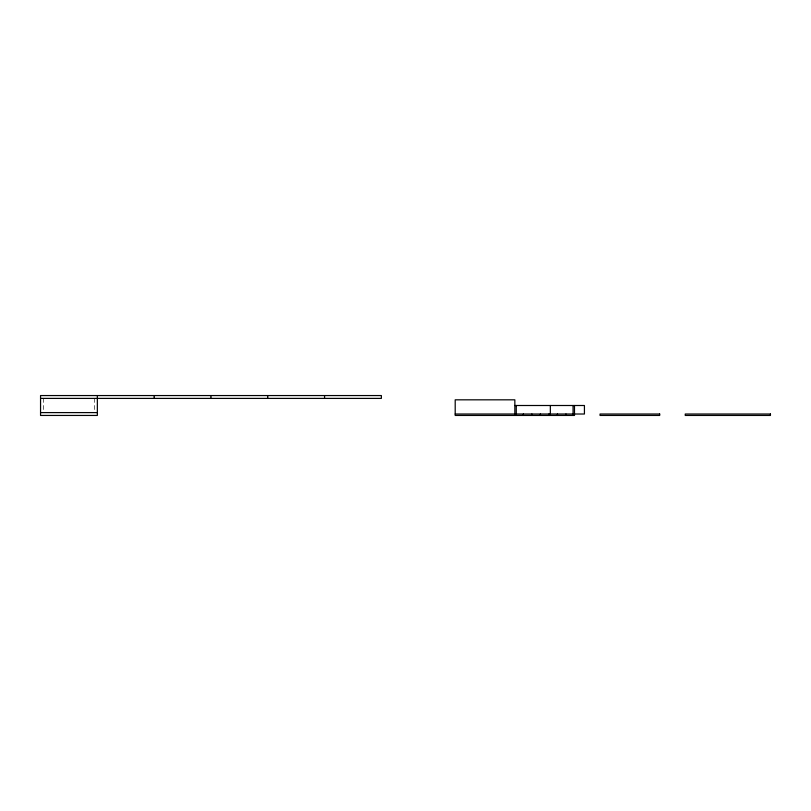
<?xml version="1.0" encoding="UTF-8"?>
<svg xmlns="http://www.w3.org/2000/svg" width="811" height="811" viewBox="0 0 811 811"><rect width="100%" height="100%" fill="white"/><g stroke="black" fill="none" stroke-linecap="round" stroke-linejoin="round"><path stroke-width="0.61" stroke-dasharray="4.05 3.04" d="M94.512 398.404L94.512 411.42M43.388 398.404L43.388 411.42"/><path stroke-width="1.22" d="M40.55 398.404L381.363 398.404L381.363 395.555L40.55 395.555L40.55 415.445L97.35 415.445L97.35 395.555M514.843 405.5L584.427 405.5L584.427 414.015L455.204 414.015M40.55 412.596L97.35 412.596M574.482 405.5L574.482 415.445L455.204 415.445L455.204 399.823L514.843 399.823L514.843 415.445M573.063 405.5L573.063 414.015M565.966 414.015L565.966 415.445M557.441 414.015L557.441 415.445M550.345 405.5L550.345 414.015M548.925 414.015L548.925 415.445M540.4 414.015L540.4 415.445M531.884 414.015L531.884 415.445M523.359 414.015L523.359 415.445M516.262 405.5L516.262 414.015M324.562 395.555L324.562 398.404M267.752 395.555L267.752 398.404M210.951 395.555L210.951 398.404M154.151 395.555L154.151 398.404M659.688 414.015L600.049 414.015L600.049 415.445L659.688 415.445L659.688 414.015M770.45 414.015L685.244 414.015L685.244 415.445L770.45 415.445L770.45 414.015"/></g></svg>
